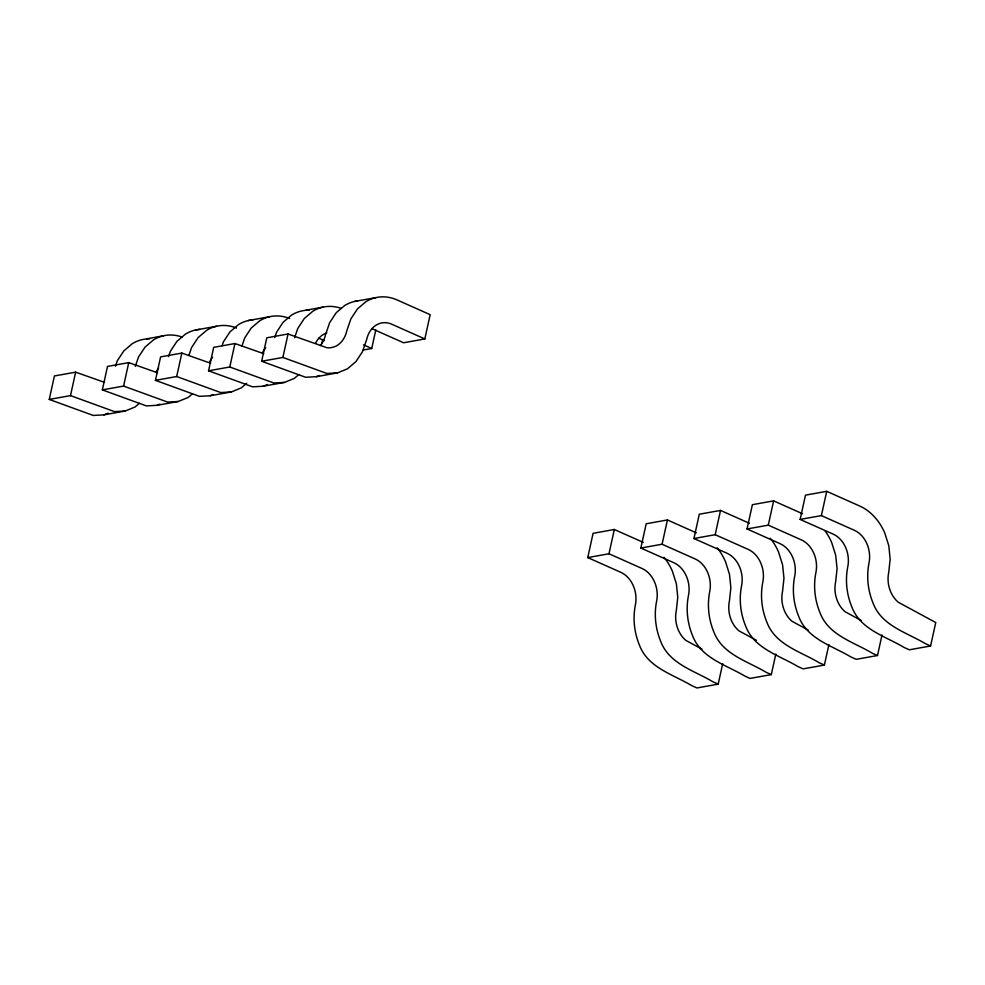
<?xml version="1.0" encoding="UTF-8"?>
<svg xmlns="http://www.w3.org/2000/svg" width="985" height="985" viewBox="0 0 985 985"><rect width="100%" height="100%" fill="white"/><g stroke="black" fill="none" stroke-linecap="round" stroke-linejoin="round"><path stroke-width="1.48" d="M139.427 403.271L135.056 406.99L125.144 411.04L103.905 414.857L93.279 415.448L49.25 399.43L54.409 375.974L75.648 372.158L104.459 382.34M49.25 399.43L70.489 395.613L75.648 372.158M192.531 393.729L188.16 397.447L178.248 401.498L157.009 405.315L146.383 405.906L102.354 389.888L107.5 366.432L128.739 362.615L157.551 372.798M102.354 389.888L123.593 386.071L128.739 362.615M246.656 383.3L241.251 387.905L231.34 391.956L210.1 395.773L199.475 396.364L155.445 380.345L160.604 356.89L181.843 353.073L210.655 363.256M155.445 380.345L176.684 376.529L181.843 353.073M298.726 374.645L294.355 378.363L284.443 382.414L263.204 386.231L252.579 386.822L208.549 370.803L213.696 347.348L234.935 343.531L263.746 353.713M208.549 370.803L229.788 366.986L234.935 343.531M424.831 338.951L391.784 324.225A25.992 20.328 79.8 0 0 366.617 339.665L362.505 351.633L355.967 361.569L347.446 368.821L337.547 372.872L316.308 376.689L305.67 377.28L261.641 361.261L266.8 337.806L288.039 333.989L326.934 347.73A25.992 20.328 79.8 0 0 346.782 330.837L350.894 318.869L357.432 308.933L365.952 301.681A51.971 40.668 79.8 0 1 397.115 299.957L430.162 314.671L424.831 338.951L403.591 342.768L371.911 328.658M261.641 361.261L282.88 357.444L288.039 333.989M321.763 343.753L322.711 339.468M363.231 350.02L371.727 348.493L375.802 329.926M722.707 663.631L718.2 684.144L696.961 687.961L691.827 685.671C672.854 674.306 647.81 667.756 639.351 644.916C634.266 632.407 632.752 618.703 635.288 605.418A25.992 20.328 79.8 0 0 620.796 572.31L587.75 557.584L593.081 533.316L614.332 529.499L643.242 542.378M587.75 557.584L608.989 553.767L614.332 529.499M775.811 654.089L771.304 674.602L750.065 678.419L744.931 676.129C725.957 664.764 700.914 658.214 692.455 635.374C687.37 622.865 685.843 609.161 688.392 595.876A25.992 20.328 79.8 0 0 673.9 562.767L640.853 548.042L646.185 523.774L667.424 519.957L696.346 532.836M640.853 548.042L662.092 544.225L667.424 519.957M828.914 644.547L824.396 665.06L803.157 668.877L798.022 666.599C779.061 655.222 754.017 648.672 745.546 625.832C740.461 613.323 738.947 599.619 741.483 586.334A25.992 20.328 79.8 0 0 726.992 553.225L693.945 538.512L699.288 514.232L720.528 510.415L749.437 523.294M693.945 538.512L715.184 534.695L720.528 510.415M882.006 635.005L877.5 655.517L856.261 659.334L851.126 657.057C832.153 645.68 807.109 639.13 798.65 616.29C793.565 603.78 792.051 590.077 794.587 576.791A25.992 20.328 79.8 0 0 780.095 543.683L747.049 528.97L752.38 504.689L773.619 500.873L802.541 513.751M747.049 528.97L768.288 525.153L773.619 500.873M800.14 519.427L805.484 495.147L826.723 491.33L859.77 506.056A51.971 40.668 79.8 0 1 884.678 532.762L888.778 545.628L890.157 559.098L888.753 572.26A25.992 20.328 79.8 0 0 898.295 602.254L935.75 622.532L930.591 645.975L909.352 649.792L904.23 647.514C885.256 636.138 860.213 629.587 851.754 606.748C846.657 594.238 845.142 580.534 847.679 567.249A25.992 20.328 79.8 0 0 833.187 534.141L800.14 519.427L821.379 515.611L854.426 530.324A25.992 20.328 79.8 0 1 868.918 563.432C866.381 576.717 867.896 590.421 872.993 602.931C881.452 625.77 906.495 632.321 925.469 643.697L930.591 645.975M821.379 515.611L826.723 491.33M115.442 366.174L117.264 360.855L123.802 350.919L132.31 343.666A51.971 40.668 79.8 0 1 142.222 339.616L163.461 335.799M135.302 366.346L138.503 357.038L145.041 347.102L153.549 339.85A51.971 40.668 79.8 0 1 182.114 337.079M168.533 356.632L170.368 351.313L176.906 341.376L185.414 334.124A51.971 40.668 79.8 0 1 199.832 329.384M188.861 355.474L191.607 347.496L198.145 337.56L206.653 330.307A51.971 40.668 79.8 0 1 236.523 328.03M222.093 345.76L223.46 341.77L229.998 331.834L238.518 324.582A51.971 40.668 79.8 0 1 252.923 319.842M241.965 345.932L244.699 337.954L251.237 328.017L259.757 320.765A51.971 40.668 79.8 0 1 289.627 318.487M274.729 337.547L276.563 332.228L283.101 322.292L291.609 315.04A51.971 40.668 79.8 0 1 301.521 310.989L322.76 307.172M294.601 337.72L297.802 328.411L304.34 318.475L312.848 311.223A51.971 40.668 79.8 0 1 341.413 308.453M103.905 414.857L108.153 413.121M157.009 405.315L159.841 404.158M210.1 395.773L212.932 394.616M263.204 386.231L267.452 384.495M316.308 376.689L319.14 375.531M195.325 330.073L216.565 326.257M248.417 320.531L269.656 316.714M354.612 301.447L375.851 297.63M337.547 372.872L326.909 373.463L282.88 357.444M284.443 382.414L273.818 383.005L229.788 366.986M231.34 391.956L220.714 392.547L176.684 376.529M178.248 401.498L167.622 402.089L123.593 386.071M125.144 411.04L114.519 411.631L70.489 395.613M363.465 344.812L371.727 348.493M768.288 525.153L801.334 539.866A25.992 20.328 79.8 0 1 815.826 572.975C813.29 586.26 814.804 599.963 819.889 612.473C828.348 635.313 853.392 641.863 872.365 653.24L877.5 655.517M318.82 338.2L324.324 340.65M715.184 534.695L748.231 549.408A25.992 20.328 79.8 0 1 762.722 582.517C760.186 595.802 761.7 609.506 766.798 622.015C775.257 644.855 800.3 651.405 819.261 662.782L824.396 665.06M662.092 544.225L695.139 558.951A25.992 20.328 79.8 0 1 709.631 592.059C707.095 605.344 708.609 619.048 713.694 631.557C722.153 654.397 747.196 660.947 766.17 672.312L771.304 674.602M608.989 553.767L642.035 568.493A25.992 20.328 79.8 0 1 656.527 601.601C653.991 614.886 655.505 628.59 660.59 641.1C669.049 663.939 694.093 670.489 713.066 681.854L718.2 684.144M861.247 620.488L845.192 611.796A25.992 20.328 79.8 0 1 835.649 581.803L837.065 568.64L835.674 555.171L831.586 542.304A51.971 40.668 79.8 0 0 825.061 530.927M808.143 630.031L792.088 621.338A25.992 20.328 79.8 0 1 782.558 591.345L783.962 578.183L782.57 564.713L778.482 551.846A51.971 40.668 79.8 0 0 770.245 538.241M756.382 640.299L738.996 630.88A25.992 20.328 79.8 0 1 729.454 600.887L730.87 587.725L729.479 574.255L725.391 561.388A51.971 40.668 79.8 0 0 717.142 547.783M701.948 649.115L685.892 640.422A25.992 20.328 79.8 0 1 676.35 610.429L677.766 597.267L676.375 583.797L672.287 570.931A51.971 40.668 79.8 0 0 664.038 557.325M146.728 338.926A51.971 40.668 79.8 0 1 149.794 338.828M156.283 371.85A25.992 20.328 79.8 0 1 158.634 368.008M209.374 362.308A25.992 20.328 79.8 0 1 212.649 357.346M306.027 310.3A51.971 40.668 79.8 0 1 309.093 310.201M315.569 343.223A25.992 20.328 79.8 0 1 326.774 332.955M320.223 345.6A25.992 20.328 79.8 0 0 325.542 334.654L329.655 322.686L336.193 312.75L344.713 305.498A51.971 40.668 79.8 0 1 357.604 300.918M262.478 352.765A25.992 20.328 79.8 0 1 265.741 347.803"/></g></svg>
